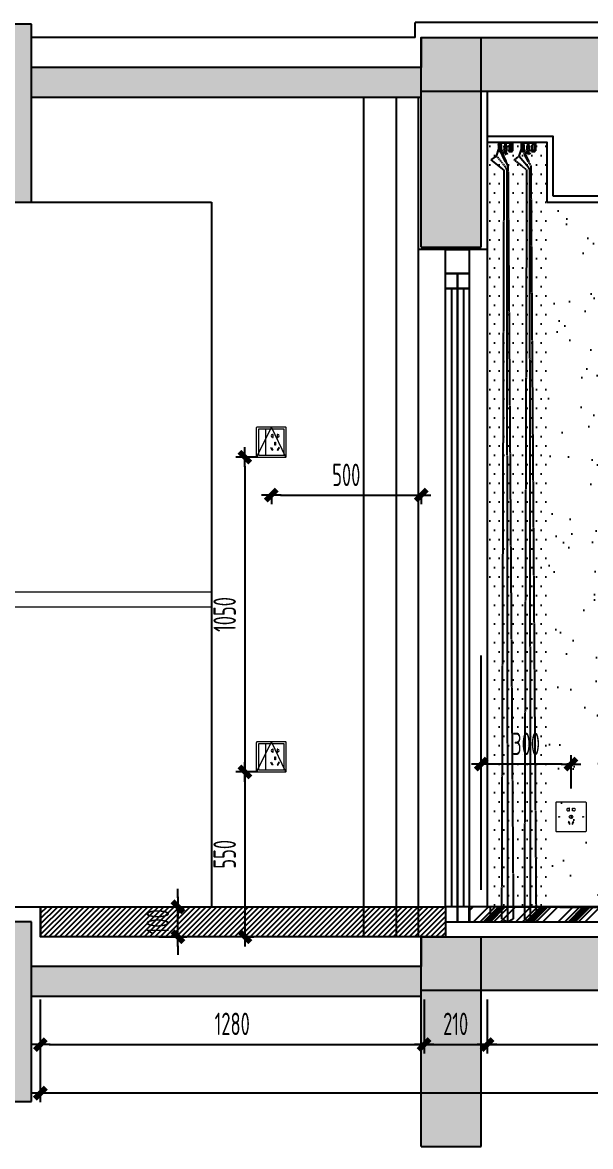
# Model space of a CAD drawing. Header units: inches. Extents: x 96003 to 270950, y -80202 to 65998.
# Drawn here: x 139385 to 141281, y 41926 to 45676 of the extents above; entities that cross this region are included whole.
import ezdxf

# ---------------------------------------------------------------- set-up
doc = ezdxf.new("R2010")
doc.units = ezdxf.units.IN
doc.header["$LTSCALE"] = 10
doc.header["$MEASUREMENT"] = 0
doc.linetypes.add('DASH', pattern=[0.35, 0.25, -0.1])
for name, color, linetype in [('01', 200, 'Continuous'), ('16', 12, 'Continuous'), ('DOOR', 60, 'Continuous'), ('EL-136', 136, 'Continuous'), ('EL-138', 138, 'Continuous'), ('FC-地面造型', 136, 'Continuous'), ('HAT【填充】', 250, 'Continuous'), ('SBEI', 1, 'Continuous')]:
    doc.layers.add(name, color=color, linetype=linetype)
doc.layers.add('F-2', color=145, linetype='Continuous', lineweight=0)
doc.layers.add('L-栏杆扶手', color=73, linetype='Continuous', lineweight=13)
doc.styles.add('CCD_DIM', font='archs.shx', dxfattribs={"width": 0.7})
doc.dimstyles.new('1.30', dxfattribs={"dimscale": 30, "dimtxt": 2.5, "dimasz": 1, "dimexe": 1, "dimexo": 1.5, "dimgap": 1, "dimtad": 1, "dimdec": 0, "dimrnd": 5, "dimdsep": 46, "dimtxsty": 'CCD_DIM', "dimblk": 'CCD_Dimension_Tick', "dimcen": 1, "dimclrd": 44, "dimclre": 44, "dimclrt": 2, "dimadec": 0, "dimazin": 2, "dimtfac": 1, "dimtdec": 0, "dimtix": 1, "dimtmove": 2, "dimatfit": 3, "dimldrblk": 'CCD_Dimension_Tick', "dimfxl": 5, "dimfxlon": 1, "dimtolj": 1, "dimarcsym": 0})

# ---------------------------------------------------------------- blocks, each defined once
blk = doc.blocks.new('TRT544')
at = {"layer": 'DOOR'}
for p, q in [((186046.3, -20631.3, 0), (186046.3, -21207.6, 0)), ((186086.3, -20631.3, 0), (186086.3, -21207.6, 0)), ((186046.3, -21188.3, 0), (186046.3, -22693.5)), ((186086.3, -21188.3, 0), (186086.3, -22693.5))]:
    blk.add_line(p, q, dxfattribs=at)
at = {"layer": 'DOOR', "elevation": 0}
for points in [[(186026.3, -20501.3), (186026.3, -20581.3), (186106.3, -20581.3), (186106.3, -20501.3)], [(186026.3, -20581.3), (186026.3, -20631.3), (186066.3, -20631.3), (186066.3, -20581.3)], [(186026.3, -20581.3), (186026.3, -20631.3), (186066.3, -20631.3), (186066.3, -20581.3)], [(186066.3, -20581.3), (186066.3, -20631.3), (186106.3, -20631.3), (186106.3, -20581.3)], [(186066.3, -20581.3), (186066.3, -20631.3), (186106.3, -20631.3), (186106.3, -20581.3)], [(186026.3, -22743.5), (186026.3, -22693.5), (186066.3, -22693.5), (186066.3, -22743.5)], [(186066.3, -22743.5), (186066.3, -22693.5), (186106.3, -22693.5), (186106.3, -22743.5)]]:
    blk.add_lwpolyline(points, close=True, dxfattribs=at)
at = {"layer": 'DOOR', "color": 8, "elevation": 0}
for points in [[(186026.3, -20631.3), (186026.3, -22693.5), (186066.3, -22693.5), (186066.3, -20631.3)], [(186066.3, -20631.3), (186066.3, -22693.5), (186106.3, -22693.5), (186106.3, -20631.3)]]:
    blk.add_lwpolyline(points, close=True, dxfattribs=at)
at = {"layer": 'FC-地面造型', "color": 20, "linetype": 'ByBlock'}
blk.add_line((185966.9, -20501.3, 0), (186196.9, -20501.3, 0), dxfattribs=at)
blk = doc.blocks.new('*U193')
at = {"linetype": 'DASH', "ltscale": 250}
for p, q in [((2847654.7, -579727.9, 0), (2847662.4, -579704, 0)), ((2847661.4, -579684.4), (2847661.4, -579689.3)), ((2847661.4, -579691.3), (2847661.4, -579703.4)), ((2847661.4, -579691.3), (2847661.4, -579703.4)), ((2847661.4, -579705.4), (2847661.4, -579710.4)), ((2847662.4, -579704, 0), (2847693.4, -579761.1, 0)), ((2847663.4, -579682.4), (2847706.8, -579682.4)), ((2847673.8, -579712.4), (2847663.4, -579712.4)), ((2847671.8, -579706.8), (2847671.8, -579691.8)), ((2847671.8, -579706.8), (2847671.8, -579691.8)), ((2847673.8, -579712.4), (2847673.8, -579708.2)), ((2847696.4, -579712.4), (2847696.4, -579708.2)), ((2847696.4, -579712.4), (2847706.8, -579712.4)), ((2847697.4, -579685.4), (2847697.4, -579687.4)), ((2847698.3, -579706.8), (2847698.3, -579691.8)), ((2847698.3, -579706.8), (2847698.3, -579691.8)), ((2847708.8, -579684.4), (2847708.8, -579689.3)), ((2847708.8, -579691.3), (2847708.8, -579703.4)), ((2847708.8, -579691.3), (2847708.8, -579703.4)), ((2847708.8, -579705.4), (2847708.8, -579710.4)), ((2847737.4, -579684.4), (2847737.4, -579689.3)), ((2847737.4, -579691.3), (2847737.4, -579703.4)), ((2847737.4, -579691.3), (2847737.4, -579703.4)), ((2847737.4, -579705.4), (2847737.4, -579710.4)), ((2847739.4, -579682.4), (2847782.8, -579682.4)), ((2847749.8, -579712.4), (2847739.4, -579712.4)), ((2847747.9, -579706.8), (2847747.9, -579691.8)), ((2847747.9, -579706.8), (2847747.9, -579691.8)), ((2847749.8, -579712.4), (2847749.8, -579708.2)), ((2847772.4, -579712.4), (2847772.4, -579708.2)), ((2847772.4, -579712.4), (2847782.8, -579712.4)), ((2847773.4, -579685.4), (2847773.4, -579687.4)), ((2847774.4, -579706.8), (2847774.4, -579691.8)), ((2847774.4, -579706.8), (2847774.4, -579691.8)), ((2847784.8, -579684.4), (2847784.8, -579689.3)), ((2847784.8, -579691.3), (2847784.8, -579703.4)), ((2847784.8, -579691.3), (2847784.8, -579703.4)), ((2847784.8, -579705.4), (2847784.8, -579710.4)), ((2847637.7, -579740.7, 0), (2847654.7, -579727.9, 0)), ((2847680.7, -579774.5, 0), (2847637.7, -579740.7, 0)), ((2847730.7, -579727.9, 0), (2847761.5, -579765.3, 0))]:
    blk.add_line(p, q, dxfattribs=at)
at = {"linetype": 'DASH'}
for p, q in [((2847673.2, -582273.1, 0), (2847680.7, -579774.5, 0)), ((2847693.4, -579761.1, 0), (2847711.3, -582273.1, 0)), ((2847765.1, -579773.3, 0), (2847768, -582273.1, 0))]:
    blk.add_line(p, q, dxfattribs=at)
at = {"linetype": 'DASH', "ltscale": 500}
for p, q in [((2847673.2, -582273.1, 0), (2847691.9, -582282.4, 0)), ((2847691.9, -582282.4, 0), (2847711.3, -582273.1, 0)), ((2847749.3, -582273.3, 0), (2847767.9, -582282.6, 0)), ((2847767.9, -582282.6, 0), (2847787.3, -582273.3, 0))]:
    blk.add_line(p, q, dxfattribs=at)
at = {"linetype": 'DASH', "ltscale": 250}
for points in [[(2847697.4, -579685.4), (2847672.8, -579685.4), (2847672.8, -579687.4, -0.289705), (2847670.6, -579685.4), (2847666.4, -579685.4, 0.414214), (2847664.4, -579687.4), (2847664.4, -579707.4, 0.414214), (2847666.4, -579709.4), (2847670.7, -579709.4)], [(2847673.8, -579708.2, 0.598888), (2847672.3, -579708.1), (2847671.5, -579709.4), (2847666.4, -579709.4, -0.414214), (2847664.4, -579707.4), (2847664.4, -579687.4, -0.414214), (2847666.4, -579685.4), (2847670.6, -579685.4)], [(2847665.8, -579691.8, -0.665901), (2847671.8, -579691.8)], [(2847696.4, -579708.2, -0.598888), (2847697.8, -579708.1), (2847698.7, -579709.4), (2847703.8, -579709.4, 0.414214), (2847705.8, -579707.4), (2847705.8, -579687.4, 0.414214), (2847703.8, -579685.4), (2847699.6, -579685.4)], [(2847704.3, -579691.8, 0.665901), (2847698.3, -579691.8)], [(2847773.4, -579685.4), (2847748.8, -579685.4), (2847748.8, -579687.4, -0.289705), (2847746.6, -579685.4), (2847742.4, -579685.4, 0.414214), (2847740.4, -579687.4), (2847740.4, -579707.4, 0.414214), (2847742.4, -579709.4), (2847746.7, -579709.4)], [(2847749.8, -579708.2, 0.598888), (2847748.4, -579708.1), (2847747.5, -579709.4), (2847742.4, -579709.4, -0.414214), (2847740.4, -579707.4), (2847740.4, -579687.4, -0.414214), (2847742.4, -579685.4), (2847746.6, -579685.4)], [(2847741.9, -579691.8, -0.665901), (2847747.9, -579691.8)], [(2847772.4, -579708.2, -0.598888), (2847773.9, -579708.1), (2847774.7, -579709.4), (2847779.8, -579709.4, 0.414214), (2847781.8, -579707.4), (2847781.8, -579687.4, 0.414214), (2847779.8, -579685.4), (2847775.6, -579685.4)], [(2847780.4, -579691.8, 0.665901), (2847774.4, -579691.8)]]:
    blk.add_lwpolyline(points, format="xyb", dxfattribs=at)
for points in [[(2847665.8, -579691.8), (2847665.8, -579706.8)], [(2847680.9, -579698.3), (2847680.9, -579708)], [(2847682.7, -579686.5), (2847682.7, -579699.7)], [(2847683.3, -579708.6), (2847683.3, -579712.3)], [(2847683.6, -579712.8), (2847683.9, -579712.8)], [(2847686.5, -579685.4), (2847683.7, -579685.4)], [(2847683.7, -579700.8), (2847686.5, -579700.8)], [(2847683.9, -579712.3), (2847683.9, -579720.6)], [(2847685.4, -579711), (2847684.7, -579711)], [(2847686.3, -579720.6), (2847686.3, -579711.9)], [(2847686.3, -579712.8), (2847686.6, -579712.8)], [(2847686.9, -579712.3), (2847686.9, -579708.6)], [(2847687.5, -579699.7), (2847687.5, -579686.5)], [(2847689.3, -579708), (2847689.3, -579708), (2847689.3, -579698.3)], [(2847704.3, -579691.8), (2847704.3, -579706.8)], [(2847741.9, -579691.8), (2847741.9, -579706.8)], [(2847756.9, -579698.3), (2847756.9, -579708)], [(2847758.7, -579686.5), (2847758.7, -579699.7)], [(2847759.3, -579708.6), (2847759.3, -579712.3)], [(2847759.6, -579712.8), (2847759.9, -579712.8)], [(2847762.5, -579685.4), (2847759.7, -579685.4)], [(2847759.7, -579700.8), (2847762.5, -579700.8)], [(2847759.9, -579712.3), (2847759.9, -579720.6)], [(2847761.5, -579711), (2847760.8, -579711)], [(2847762.3, -579720.6), (2847762.3, -579711.9)], [(2847762.3, -579712.8), (2847762.6, -579712.8)], [(2847762.9, -579712.3), (2847762.9, -579708.6)], [(2847763.5, -579699.7), (2847763.5, -579686.5)], [(2847765.3, -579708), (2847765.3, -579708), (2847765.3, -579698.3)], [(2847780.4, -579691.8), (2847780.4, -579706.8)], [(2847685.4, -579721.5), (2847684.7, -579721.5)], [(2847761.5, -579721.5), (2847760.8, -579721.5)]]:
    blk.add_lwpolyline(points, dxfattribs=at)
at = {"linetype": 'DASH', "ltscale": 250, "elevation": 0}
for points in [[(2847674.3, -579720.5, -0.594748), (2847689.3, -579717.3), (2847691.3, -579721.2), (2847689.5, -579722.1), (2847687.6, -579718.5, 0.711964), (2847675.9, -579723.4), (2847687.2, -579746), (2847685.4, -579746.8), (2847674.2, -579725.1, -0.13588)], [(2847750.3, -579720.5, -0.594748), (2847765.3, -579717.3), (2847767.3, -579721.2), (2847765.6, -579722.1), (2847763.7, -579718.5, 0.711964), (2847752, -579723.4), (2847763.3, -579746), (2847761.5, -579746.8), (2847750.2, -579725.1, -0.13588)]]:
    blk.add_lwpolyline(points, format="xyb", close=True, dxfattribs=at)
at = {"linetype": 'DASH', "elevation": 0}
blk.add_lwpolyline([(2847749.3, -582273.1), (2847756.8, -579774.5), (2847713.8, -579740.7), (2847730.7, -579727.9), (2847738.4, -579704), (2847769.5, -579761.1), (2847787.3, -582273.1)], dxfattribs=at)
blk.add_lwpolyline([(2847654.7, -579727.9), (2847685.4, -579765.3, -0.2087), (2847689.1, -579773.3), (2847692, -582282.3)], format="xyb", dxfattribs=at)
at = {"linetype": 'DASH', "ltscale": 250}
for centre, radius, start, end in [((2847663.4, -579684.4), 2, 90, 180), ((2847661.4, -579690.3), 0.999, 270, 90), ((2847661.4, -579704.4), 0.999, 270, 90), ((2847663.4, -579710.4), 2, 180, 270), ((2847668.8, -579705.6), 3.25, 202.6807, 337.3195), ((2847679.7, -579707.6), 0.757, 118.8586, 287.8987), ((2847681.3, -579710.6), 4.15, 95.3143, 117.5624), ((2847681.3, -579710.6), 2.65, 98.3391, 119.9384), ((2847682.6, -579694.8), 1.82, 88.7213, 165.1682), ((2847676.4, -579696.3), 4.89, 336.0033, 23.9967), ((2847685.1, -579696.9), 11.9, 249.2673, 290.7327), ((2847683.7, -579686.4), 0.996, 89.9947, 188.2586), ((2847683.7, -579699.8), 0.996, 171.7414, 270.0053), ((2847684.2, -579712.1), 0.921, 195.9269, 230.5269), ((2847685, -579712.1), 1.12, 102.4955, 189.3509), ((2847685.2, -579712.1), 1.12, 9.3509, 77.5045), ((2847686.5, -579686.4), 0.996, 351.7414, 90.0053), ((2847686.5, -579699.8), 0.996, 269.9947, 8.2586), ((2847686, -579712.1), 0.921, 309.4731, 344.0731), ((2847687.5, -579694.8), 1.82, 14.8318, 91.2787), ((2847687.5, -579694.8), 1.82, 14.8318, 91.2787), ((2847693.7, -579696.3), 4.89, 156.0033, 203.9967), ((2847688.9, -579710.6), 4.15, 62.4376, 84.6857), ((2847688.9, -579710.6), 2.65, 60.0616, 81.6609), ((2847690.4, -579707.6), 0.757, 252.1013, 61.1414), ((2847696.9, -579684.6), 2.77, 280.1532, 344.7794), ((2847701.3, -579705.6), 3.25, 202.6805, 337.3193), ((2847706.8, -579684.4), 2, 0, 90), ((2847706.8, -579710.4), 2, 270, 0), ((2847708.8, -579690.3), 0.999, 90, 270), ((2847708.8, -579704.4), 0.999, 90, 270), ((2847739.4, -579684.4), 2, 90, 180), ((2847737.4, -579690.3), 0.999, 270, 90), ((2847737.4, -579704.4), 0.999, 270, 90), ((2847739.4, -579710.4), 2, 180, 270), ((2847744.9, -579705.6), 3.25, 202.6807, 337.3195), ((2847755.8, -579707.6), 0.757, 118.8586, 287.8987), ((2847757.3, -579710.6), 4.15, 95.3143, 117.5624), ((2847757.3, -579710.6), 2.65, 98.3391, 119.9384), ((2847758.7, -579694.8), 1.82, 88.7213, 165.1682), ((2847752.5, -579696.3), 4.89, 336.0033, 23.9967), ((2847761.1, -579696.9), 11.9, 249.2673, 290.7327), ((2847759.7, -579686.4), 0.996, 89.9947, 188.2586), ((2847759.7, -579699.8), 0.996, 171.7414, 270.0053), ((2847760.2, -579712.1), 0.921, 195.9269, 230.5269), ((2847761, -579712.1), 1.12, 102.4955, 189.3509), ((2847761.2, -579712.1), 1.12, 9.3509, 77.5045), ((2847762.5, -579686.4), 0.996, 351.7414, 90.0053), ((2847762.5, -579699.8), 0.996, 269.9947, 8.2586), ((2847762, -579712.1), 0.921, 309.4731, 344.0731), ((2847763.6, -579694.8), 1.82, 14.8318, 91.2787), ((2847763.6, -579694.8), 1.82, 14.8318, 91.2787), ((2847769.8, -579696.3), 4.89, 156.0033, 203.9967), ((2847764.9, -579710.6), 4.15, 62.4376, 84.6857), ((2847764.9, -579710.6), 2.65, 60.0616, 81.6609), ((2847766.5, -579707.6), 0.757, 252.1013, 61.1414), ((2847772.9, -579684.6), 2.77, 280.1532, 344.7794), ((2847777.4, -579705.6), 3.25, 202.6805, 337.3193), ((2847782.8, -579684.4), 2, 0, 90), ((2847782.8, -579710.4), 2, 270, 0), ((2847784.8, -579690.3), 0.999, 90, 270), ((2847784.8, -579704.4), 0.999, 90, 270), ((2847685, -579720.4), 1.12, 170.6491, 257.5045), ((2847685.2, -579720.4), 1.12, 282.4955, 350.6491), ((2847761, -579720.4), 1.12, 170.6491, 257.5045), ((2847761.2, -579720.4), 1.12, 282.4955, 350.6491), ((2847754.1, -579773.5, 0), 11, 0.8505, 48.0042)]:
    blk.add_arc(centre, radius, start, end, dxfattribs=at)
blk = doc.blocks.new('A$C7C994854')
at = {"color": 0}
blk.add_lwpolyline([(0, 100), (95, 100, -0.414214), (97.5, 97.5), (97.5, 2.5, -0.414214), (95, 0), (0, 0, -0.414214), (-2.5, 2.5), (-2.5, 97.5, -0.414214)], format="xyb", close=True, dxfattribs=at)
for points in [[(40.1, 71.5), (40.1, 70), (42.1, 70), (42.1, 79), (40.1, 79), (40.1, 76.7)], [(54.9, 71.5), (54.9, 70), (52.9, 70), (52.9, 79), (54.9, 79), (54.9, 76.7)]]:
    blk.add_lwpolyline(points, dxfattribs=at)
for points in [[(46.5, 45.5), (48.5, 45.5), (48.5, 54.5), (46.5, 54.5)], [(42.6, 26), (44.4, 27), (39.9, 34.8), (38.1, 33.8)], [(50.6, 27), (52.4, 26), (56.9, 33.8), (55.1, 34.8)]]:
    blk.add_lwpolyline(points, close=True, dxfattribs=at)
for centre, radius in [((7.5, 50), 1.54), ((47.5, 50), 6), ((87.5, 50), 1.54)]:
    blk.add_circle(centre, radius, dxfattribs=at)
for centre, start, end in [((37.1, 74.1), 40.2111, 319.7889), ((57.9, 74.1), 220.2111, 139.7889)]:
    blk.add_arc(centre, 4, start, end, dxfattribs=at)
blk = doc.blocks.new('*U64')
at = {"xscale": -1}
blk.add_blockref('A$C7C994854', (40.4, -29.9), dxfattribs=at)
blk = doc.blocks.new('*U145')
at = {"color": 136, "ltscale": 0.15}
blk.add_line((10.9, -22.9), (10.9, 63.1), dxfattribs=at)
for points in [[(40.4, -29.9), (-54.6, -29.9, -0.414214), (-57.1, -27.4), (-57.1, 67.6, -0.414214), (-54.6, 70.1), (40.4, 70.1, -0.414214), (42.9, 67.6), (42.9, -27.4, -0.414214)], [(-28.8, 37.1, -1), (-28.8, 45.1), (-28.8, 46.1), (-26.1, 46.1), (-26.1, 36.1), (-28.8, 36.1)], [(-10.5, 37.1), (-10.5, 36.1), (-13.2, 36.1), (-13.2, 46.1), (-10.5, 46.1), (-10.5, 45.1, -1)]]:
    blk.add_lwpolyline(points, format="xyb", close=True, dxfattribs=at)
for points in [[(35.9, -22.9), (-50.1, -22.9), (-50.1, 63.1), (35.9, 63.1)], [(-34.2, 1.1), (-31.9, 2.5), (-26.9, -6.1), (-29.3, -7.5)], [(-18.3, 20.1), (-21, 20.1), (-21, 10.2), (-18.3, 10.2)], [(-5, 1.1), (-7.3, 2.5), (-12.3, -6.1), (-10, -7.5)]]:
    blk.add_lwpolyline(points, close=True, dxfattribs=at)
blk = doc.blocks.new('tr55')
at = {"layer": 'F-2', "linetype": 'ByBlock'}
blk.add_lwpolyline([(186613.3, -32505), (186661.9, -32405.3), (186711.2, -32504.6)], dxfattribs=at)
at = {"layer": 'F-2'}
blk.add_blockref('*U145', (186669.1, -32475.4), dxfattribs=at)
blk = doc.blocks.new('CCD_Dimension_Tick')
at = {"color": 0, "linetype": 'ByBlock'}
for p, q in [((-1.09, 0), (0, 0)), ((0, 0), (1.09, 0))]:
    blk.add_line(p, q, dxfattribs=at)
at = {"color": 0, "linetype": 'Continuous', "const_width": 0.608}
blk.add_lwpolyline([(-0.61, -0.61), (0.61, 0.61)], dxfattribs=at)
blk = doc.blocks.new('*D256')
at = {"layer": 'Defpoints', "color": 0, "linetype": 'ByBlock', "transparency": 16777216}
for p in [(139444.7, 42726.3), (140725.7, 42416.3), (140725.7, 42266.3)]:
    blk.add_point(p, dxfattribs=at)
at = {"layer": 'FC-地面造型', "color": 44, "linetype": 'ByBlock', "lineweight": -2, "transparency": 16777216}
for p, q in [((139444.7, 42416.3), (139444.7, 42236.3)), ((140725.7, 42371.3), (140725.7, 42236.3)), ((139474.7, 42266.3), (140695.7, 42266.3))]:
    blk.add_line(p, q, dxfattribs=at)
at = {"layer": 'FC-地面造型', "color": 44, "linetype": 'ByBlock', "lineweight": -2, "transparency": 16777216, "xscale": 30, "yscale": 30, "zscale": 30, "rotation": 180}
blk.add_blockref('CCD_Dimension_Tick', (139444.7, 42266.3), dxfattribs=at)
at = {"layer": 'FC-地面造型', "color": 44, "linetype": 'ByBlock', "lineweight": -2, "transparency": 16777216, "xscale": 30, "yscale": 30, "zscale": 30}
blk.add_blockref('CCD_Dimension_Tick', (140725.7, 42266.3), dxfattribs=at)
at = {"layer": 'FC-地面造型', "color": 2, "linetype": 'ByBlock', "transparency": 16777216, "insert": (140085.2, 42335.4), "char_height": 75, "attachment_point": 5, "style": 'CCD_DIM'}
blk.add_mtext('\\A1;1280', dxfattribs=at)
blk = doc.blocks.new('*D257')
at = {"layer": 'Defpoints', "color": 0, "linetype": 'ByBlock', "transparency": 16777216}
for p in [(140935.7, 42770.5, 0), (140725.7, 42716.3), (140935.7, 42266.3)]:
    blk.add_point(p, dxfattribs=at)
at = {"layer": 'FC-地面造型', "color": 44, "linetype": 'ByBlock', "lineweight": -2, "transparency": 16777216}
for p, q in [((140725.7, 42416.3), (140725.7, 42236.3)), ((140935.7, 42416.3), (140935.7, 42236.3)), ((140755.7, 42266.3), (140905.7, 42266.3))]:
    blk.add_line(p, q, dxfattribs=at)
at = {"layer": 'FC-地面造型', "color": 44, "linetype": 'ByBlock', "lineweight": -2, "transparency": 16777216, "xscale": 30, "yscale": 30, "zscale": 30, "rotation": 180}
blk.add_blockref('CCD_Dimension_Tick', (140725.7, 42266.3), dxfattribs=at)
at = {"layer": 'FC-地面造型', "color": 44, "linetype": 'ByBlock', "lineweight": -2, "transparency": 16777216, "xscale": 30, "yscale": 30, "zscale": 30}
blk.add_blockref('CCD_Dimension_Tick', (140935.7, 42266.3), dxfattribs=at)
at = {"layer": 'FC-地面造型', "color": 2, "linetype": 'ByBlock', "transparency": 16777216, "insert": (140830.7, 42335.4), "char_height": 75, "attachment_point": 5, "style": 'CCD_DIM'}
blk.add_mtext('\\A1;210', dxfattribs=at)
blk = doc.blocks.new('*D258')
at = {"layer": 'Defpoints', "color": 0, "linetype": 'ByBlock', "transparency": 16777216}
for p in [(140935.7, 42770.5, 0), (143935.7, 42676.1), (143935.7, 42266.3)]:
    blk.add_point(p, dxfattribs=at)
at = {"layer": 'FC-地面造型', "color": 44, "linetype": 'ByBlock', "lineweight": -2, "transparency": 16777216}
for p, q in [((140935.7, 42416.3), (140935.7, 42236.3)), ((143935.7, 42416.3), (143935.7, 42236.3)), ((140965.7, 42266.3), (143905.7, 42266.3))]:
    blk.add_line(p, q, dxfattribs=at)
at = {"layer": 'FC-地面造型', "color": 44, "linetype": 'ByBlock', "lineweight": -2, "transparency": 16777216, "xscale": 30, "yscale": 30, "zscale": 30, "rotation": 180}
blk.add_blockref('CCD_Dimension_Tick', (140935.7, 42266.3), dxfattribs=at)
at = {"layer": 'FC-地面造型', "color": 44, "linetype": 'ByBlock', "lineweight": -2, "transparency": 16777216, "xscale": 30, "yscale": 30, "zscale": 30}
blk.add_blockref('CCD_Dimension_Tick', (143935.7, 42266.3), dxfattribs=at)
at = {"layer": 'FC-地面造型', "color": 2, "linetype": 'ByBlock', "transparency": 16777216, "insert": (142435.7, 42333.8), "char_height": 75, "attachment_point": 5, "style": 'CCD_DIM'}
blk.add_mtext('\\A1;3000', dxfattribs=at)
blk = doc.blocks.new('*D262')
at = {"layer": 'Defpoints', "color": 0, "linetype": 'ByBlock', "transparency": 16777216}
for p in [(139444.7, 42416.3), (147645.7, 42416.3), (139444.7, 42104.1)]:
    blk.add_point(p, dxfattribs=at)
at = {"layer": 'FC-地面造型', "color": 44, "linetype": 'ByBlock', "lineweight": -2, "transparency": 16777216}
for p, q in [((139444.7, 42254.1), (139444.7, 42074.1)), ((147645.7, 42254.1), (147645.7, 42074.1)), ((147615.7, 42104.1), (139474.7, 42104.1))]:
    blk.add_line(p, q, dxfattribs=at)
at = {"layer": 'FC-地面造型', "color": 44, "linetype": 'ByBlock', "lineweight": -2, "transparency": 16777216, "xscale": 30, "yscale": 30, "zscale": 30, "rotation": 180}
blk.add_blockref('CCD_Dimension_Tick', (139444.7, 42104.1), dxfattribs=at)
at = {"layer": 'FC-地面造型', "color": 44, "linetype": 'ByBlock', "lineweight": -2, "transparency": 16777216, "xscale": 30, "yscale": 30, "zscale": 30}
blk.add_blockref('CCD_Dimension_Tick', (147645.7, 42104.1), dxfattribs=at)
at = {"layer": 'FC-地面造型', "color": 2, "linetype": 'ByBlock', "transparency": 16777216, "insert": (143545.2, 42173.2), "char_height": 75, "attachment_point": 5, "style": 'CCD_DIM'}
blk.add_mtext('\\A1;8200', dxfattribs=at)
blk = doc.blocks.new('*D400')
at = {"layer": 'Defpoints', "color": 0, "linetype": 'ByBlock', "transparency": 16777216}
for p in [(140215.7, 44149.2), (140715.7, 44154.3), (140715.7, 44099.5)]:
    blk.add_point(p, dxfattribs=at)
at = {"layer": 'FC-地面造型', "color": 44, "lineweight": -2, "transparency": 16777216}
for p, q in [((140215.7, 44104.2), (140215.7, 44069.5)), ((140245.7, 44099.5), (140685.7, 44099.5)), ((140715.7, 44109.3), (140715.7, 44069.5))]:
    blk.add_line(p, q, dxfattribs=at)
at = {"layer": 'FC-地面造型', "color": 44, "linetype": 'ByBlock', "lineweight": -2, "transparency": 16777216, "xscale": 30, "yscale": 30, "zscale": 30, "rotation": 180}
blk.add_blockref('CCD_Dimension_Tick', (140215.7, 44099.5), dxfattribs=at)
at = {"layer": 'FC-地面造型', "color": 44, "linetype": 'ByBlock', "lineweight": -2, "transparency": 16777216, "xscale": 30, "yscale": 30, "zscale": 30}
blk.add_blockref('CCD_Dimension_Tick', (140715.7, 44099.5), dxfattribs=at)
at = {"layer": 'FC-地面造型', "color": 2, "linetype": 'ByBlock', "transparency": 16777216, "insert": (140465.7, 44167), "char_height": 75, "attachment_point": 5, "style": 'CCD_DIM'}
blk.add_mtext('\\A1;500', dxfattribs=at)
blk = doc.blocks.new('*D401')
at = {"layer": 'Defpoints', "color": 0, "linetype": 'ByBlock', "transparency": 16777216}
for p in [(140215.7, 43176.1, 0), (140110.1, 42626.1), (140127.4, 42626.1)]:
    blk.add_point(p, dxfattribs=at)
at = {"layer": 'FC-地面造型', "color": 44, "lineweight": -2, "transparency": 16777216}
for p, q in [((140170.7, 43176.1), (140097.4, 43176.1)), ((140127.4, 43146.1), (140127.4, 42656.1)), ((140127.4, 42626.1), (140157.4, 42626.1))]:
    blk.add_line(p, q, dxfattribs=at)
at = {"layer": 'FC-地面造型', "color": 44, "linetype": 'ByBlock', "lineweight": -2, "transparency": 16777216, "xscale": 30, "yscale": 30, "zscale": 30}
for p, rotation in [((140127.4, 43176.1), 90), ((140127.4, 42626.1), 270)]:
    blk.add_blockref('CCD_Dimension_Tick', p, dxfattribs=dict(at, rotation=rotation))
at = {"layer": 'FC-地面造型', "color": 2, "linetype": 'ByBlock', "transparency": 16777216, "insert": (140059.9, 42901.1), "char_height": 75, "attachment_point": 5, "rotation": 90, "style": 'CCD_DIM'}
blk.add_mtext('\\A1;550', dxfattribs=at)
blk = doc.blocks.new('*D701')
at = {"layer": 'Defpoints', "color": 0, "linetype": 'ByBlock', "transparency": 16777216}
for p in [(141215.7, 42976.1), (141467.9, 42976.1), (141215.7, 42676.1)]:
    blk.add_point(p, dxfattribs=at)
at = {"layer": 'FC-地面造型', "color": 44, "lineweight": -2, "transparency": 16777216}
for p, q in [((141317.9, 42976.1), (141497.9, 42976.1)), ((141467.9, 42706.1), (141467.9, 42946.1)), ((141317.9, 42676.1), (141497.9, 42676.1))]:
    blk.add_line(p, q, dxfattribs=at)
at = {"layer": 'FC-地面造型', "color": 44, "linetype": 'ByBlock', "lineweight": -2, "transparency": 16777216, "xscale": 30, "yscale": 30, "zscale": 30}
for p, rotation in [((141467.9, 42976.1), 90), ((141467.9, 42676.1), 270)]:
    blk.add_blockref('CCD_Dimension_Tick', p, dxfattribs=dict(at, rotation=rotation))
at = {"layer": 'FC-地面造型', "color": 2, "linetype": 'ByBlock', "transparency": 16777216, "insert": (141400.4, 42826.1), "char_height": 75, "attachment_point": 5, "rotation": 90, "style": 'CCD_DIM'}
blk.add_mtext('\\A1;300', dxfattribs=at)
blk = doc.blocks.new('*D702')
at = {"layer": 'Defpoints', "color": 0, "linetype": 'ByBlock', "transparency": 16777216}
for p in [(140915.7, 43202.1), (140915.7, 43076.1), (141215.7, 43076.1)]:
    blk.add_point(p, dxfattribs=at)
at = {"layer": 'FC-地面造型', "color": 44, "lineweight": -2, "transparency": 16777216}
for p, q in [((140915.7, 43121.1), (140915.7, 43232.1)), ((141185.7, 43202.1), (140945.7, 43202.1)), ((141215.7, 43121.1), (141215.7, 43232.1))]:
    blk.add_line(p, q, dxfattribs=at)
at = {"layer": 'FC-地面造型', "color": 44, "linetype": 'ByBlock', "lineweight": -2, "transparency": 16777216, "xscale": 30, "yscale": 30, "zscale": 30, "rotation": 180}
blk.add_blockref('CCD_Dimension_Tick', (140915.7, 43202.1), dxfattribs=at)
at = {"layer": 'FC-地面造型', "color": 44, "linetype": 'ByBlock', "lineweight": -2, "transparency": 16777216, "xscale": 30, "yscale": 30, "zscale": 30}
blk.add_blockref('CCD_Dimension_Tick', (141215.7, 43202.1), dxfattribs=at)
at = {"layer": 'FC-地面造型', "color": 2, "linetype": 'ByBlock', "transparency": 16777216, "insert": (141065.7, 43269.6), "char_height": 75, "attachment_point": 5, "style": 'CCD_DIM'}
blk.add_mtext('\\A1;300', dxfattribs=at)
blk = doc.blocks.new('*D728')
at = {"layer": 'Defpoints', "color": 0, "linetype": 'ByBlock', "transparency": 16777216}
for p in [(139795.5, 42726.2, 0), (139904, 42726.2), (139795.5, 42626.1)]:
    blk.add_point(p, dxfattribs=at)
at = {"layer": 'FC-地面造型', "color": 44, "linetype": 'ByBlock', "lineweight": -2, "transparency": 16777216}
for p, q in [((139904, 42756.2), (139904, 42786.2)), ((139840.5, 42726.2), (139934, 42726.2)), ((139904, 42626.1), (139904, 42726.2)), ((139840.5, 42626.1), (139934, 42626.1)), ((139904, 42596.1), (139904, 42566.1))]:
    blk.add_line(p, q, dxfattribs=at)
at = {"layer": 'FC-地面造型', "color": 44, "linetype": 'ByBlock', "lineweight": -2, "transparency": 16777216, "xscale": 30, "yscale": 30, "zscale": 30}
for p, rotation in [((139904, 42726.2), 270), ((139904, 42626.1), 90)]:
    blk.add_blockref('CCD_Dimension_Tick', p, dxfattribs=dict(at, rotation=rotation))
at = {"layer": 'FC-地面造型', "color": 2, "linetype": 'ByBlock', "transparency": 16777216, "insert": (139836.5, 42676.1), "char_height": 75, "attachment_point": 5, "rotation": 90, "style": 'CCD_DIM'}
blk.add_mtext('\\A1;100', dxfattribs=at)
blk = doc.blocks.new('*D762')
at = {"layer": 'Defpoints', "color": 0, "linetype": 'ByBlock', "transparency": 16777216}
for p in [(140215.7, 44226.1, 0), (140127.4, 43176.1), (140215.7, 43176.1, 0)]:
    blk.add_point(p, dxfattribs=at)
at = {"layer": 'FC-地面造型', "color": 44, "lineweight": -2, "transparency": 16777216}
for p, q in [((140170.7, 44226.1), (140097.4, 44226.1)), ((140127.4, 44196.1), (140127.4, 43206.1)), ((140170.7, 43176.1), (140097.4, 43176.1))]:
    blk.add_line(p, q, dxfattribs=at)
at = {"layer": 'FC-地面造型', "color": 44, "linetype": 'ByBlock', "lineweight": -2, "transparency": 16777216, "xscale": 30, "yscale": 30, "zscale": 30}
for p, rotation in [((140127.4, 44226.1), 90), ((140127.4, 43176.1), 270)]:
    blk.add_blockref('CCD_Dimension_Tick', p, dxfattribs=dict(at, rotation=rotation))
at = {"layer": 'FC-地面造型', "color": 2, "linetype": 'ByBlock', "transparency": 16777216, "insert": (140059.9, 43701.1), "char_height": 75, "attachment_point": 5, "rotation": 90, "style": 'CCD_DIM'}
blk.add_mtext('\\A1;1050', dxfattribs=at)

msp = doc.modelspace()

# ---------------------------------------------------------------- hatches: boundary and pattern name
h = msp.add_hatch(color=250)
h.dxf.hatch_style = 1
h.paths.add_polyline_path([(140715.7, 45446.3), (140715.7, 45626.3), (148032.3, 45626.3), (148032.3, 45446.3)])
h = msp.add_hatch(color=250)
h.dxf.hatch_style = 1
h.paths.add_polyline_path([(140715.7, 42446.3), (140715.7, 42626.3), (148032.3, 42627.9), (148032.3, 42446.3)])
at = {"layer": 'FC-地面造型', "linetype": 'ByBlock'}
for points in [[(139215.7, 45076.3), (139415.7, 45076.3), (139415.7, 45670.3), (139215.7, 45670.3)], [(139415.7, 45526.3), (139415.7, 45426.3), (140715.7, 45426.3), (140715.7, 45526.3)], [(140915.7, 45446.3), (140715.7, 45446.3), (140715.7, 44926.3), (140915.7, 44926.3)], [(139215.7, 42076.3), (139415.7, 42076.3), (139415.7, 42676.3), (139215.7, 42676.3)], [(140715.7, 42426.3), (140715.7, 42526.3), (139415.7, 42526.3), (139415.7, 42426.3)], [(140715.7, 41926.3), (140915.7, 41926.3), (140915.7, 42446.3), (140715.7, 42446.3)]]:
    msp.add_hatch(color=250, dxfattribs=at).paths.add_polyline_path(points)
h = msp.add_hatch(dxfattribs=at)
h.set_pattern_fill('AR-SAND', color=250, scale=100)
h.set_pattern_definition([(37.5, (-10673.94, 3777.11), (-6.29934, 192.68238), [0, -152, 0, -170, 0, -162.5]), (7.5, (-10673.94, 3777.1), (176.97767, 282.2146), [0, -82, 0, -137, 0, -52.5]), (327.5, (-10796.94, 3777.11), (311.41419, 0.5659), [0, -50, 0, -180, 0, -235]), (317.5, (-10796.94, 3777.1), (300.61266, 87.76756), [0, -25, 0, -118, 0, -135])])
h.paths.add_polyline_path([(141135.7, 45076.1), (141135.7, 42726.1), (144037.2, 42726.1), (144037.2, 45076.1)])
h = msp.add_hatch(dxfattribs=at)
h.set_pattern_fill('ANSI31,_O', color=250, scale=100)
h.set_pattern_definition([(45, (-11215.338, 7177.846), (-8.8388348, 8.8388348), [])])
h.paths.add_polyline_path([(140796.4, 42626.1), (139445.7, 42626.1), (139445.7, 42726.2), (140796.4, 42726.2)])
h = msp.add_hatch(dxfattribs=at)
h.set_pattern_fill('CYL', color=250, scale=100, angle=90, pattern_type=2)
h.set_pattern_definition([(225, (222510.78, 542997.56), (70.710678, -70.710678), []), (225, (222512.19, 542996.15), (70.710678, -70.710678), []), (225, (222515.02, 542993.32), (70.710678, -70.710678), []), (225, (222520.68, 542987.66), (70.710678, -70.710678), []), (225, (222531.99, 542976.35), (70.710678, -70.710678), []), (225, (222557.45, 542950.89), (70.710678, -70.710678), []), (225, (222568.76, 542939.58), (70.710678, -70.710678), []), (225, (222574.42, 542933.92), (70.710678, -70.710678), []), (225, (222577.25, 542931.09), (70.710678, -70.710678), []), (225, (222578.66, 542929.68), (70.710678, -70.710678), [])])
h.paths.add_polyline_path([(140876.4, 42676.1), (144037.2, 42676.1), (144037.2, 42726.1), (140876.4, 42726.1)])
at = {"layer": 'HAT【填充】'}
h = msp.add_hatch(dxfattribs=at)
h.set_pattern_fill('一系列点', color=256, scale=500, style=0, pattern_type=2)
h.set_pattern_definition([(0, (-17789.896, 6295.186), (15.625, 31.25), [0, -31.25])])
h.paths.add_polyline_path([(140935.7, 45276.1), (140950.7, 42726.1), (141135.7, 42726.1), (141135.7, 45276.1)])

# ---------------------------------------------------------------- linework, layer by layer
at = {"color": 5}
for p, q in [((148032.3, 45676.1), (140695.7, 45676.1)), ((140695.7, 45626.1), (140695.7, 45676.1)), ((140695.7, 45626.1), (139415.7, 45626.1)), ((148032.3, 42676.1), (140796.4, 42726.2, 0))]:
    msp.add_line(p, q, dxfattribs=at)
msp.add_lwpolyline([(139315.9, 42676.3), (139315.9, 42726.3), (139445.7, 42726.3), (139445.7, 42626.1)], dxfattribs=at)
at = {"color": 5, "elevation": 0}
msp.add_lwpolyline([(140796.4, 42726.2), (140796.4, 42626.3), (139445.7, 42626.3)], dxfattribs=at)
at = {"layer": '01'}
for p, q in [((139415.7, 45670.3, 0), (139215.7, 45670.3, 0)), ((139415.7, 45076.3), (139415.7, 45670.3, 0)), ((140715.7, 44926.3), (140715.7, 45626.3)), ((140915.7, 44926.3), (140915.7, 45626.3)), ((139215.7, 45076.3), (139415.7, 45076.3)), ((140715.7, 44926.3), (140915.7, 44926.3)), ((139415.7, 42676.3), (139215.7, 42676.3)), ((139415.7, 42076.3), (139415.7, 42676.3)), ((140715.7, 41926.3), (140715.7, 42626.3)), ((140915.7, 41926.3), (140915.7, 42626.3)), ((139215.7, 42076.3), (139415.7, 42076.3)), ((140715.7, 41926.3), (140915.7, 41926.3))]:
    msp.add_line(p, q, dxfattribs=at)
for points in [[(140715.7, 45626.3), (140715.7, 45526.3), (139415.7, 45526.3)], [(148032.3, 45446.3), (140715.7, 45446.3), (140715.7, 45626.3), (148032.3, 45626.3)], [(148032.3, 45446.3), (140715.7, 45446.3), (140715.7, 45626.3), (148032.3, 45626.3)], [(140715.7, 45426.3), (139415.7, 45426.3)], [(140715.7, 42626.3), (140715.7, 42526.3), (139415.7, 42526.3)], [(148032.3, 42446.3), (140715.7, 42446.3), (140715.7, 42626.3), (148032.3, 42626.3)], [(148032.3, 42446.3), (140715.7, 42446.3), (140715.7, 42626.3), (148032.3, 42626.3)], [(140715.7, 42426.3), (139415.7, 42426.3)]]:
    msp.add_lwpolyline(points, dxfattribs=at)
at = {"layer": 'EL-136', "color": 30}
for p, q in [((139415.7, 45076.3), (140015.7, 45076.3)), ((140015.7, 45076.3), (140015.7, 42726.2))]:
    msp.add_line(p, q, dxfattribs=at)
at = {"layer": 'EL-138', "linetype": 'DASH'}
msp.add_line((140915.7, 42782.9), (140915.7, 43564.8), dxfattribs=at)
at = {"layer": 'FC-地面造型', "linetype": 'DASH'}
for p, q in [((140522.7, 45426.3), (140522.7, 42626.3)), ((140632.7, 45426.3), (140632.7, 42626.3))]:
    msp.add_line(p, q, dxfattribs=at)
at = {"layer": 'FC-地面造型', "color": 20, "linetype": 'ByBlock'}
for p, q in [((140705.7, 45426.3), (140705.7, 44918.3)), ((140935.7, 45446.3), (140935.7, 42726.1, 0))]:
    msp.add_line(p, q, dxfattribs=at)
at = {"layer": 'FC-地面造型', "linetype": 'ByBlock'}
msp.add_line((140705.7, 44918.3, 0), (140705.7, 42626.3, 0), dxfattribs=at)
at = {"layer": 'FC-地面造型', "color": 30, "linetype": 'ByBlock'}
msp.add_line((141135.7, 42726.1), (140876.4, 42726.1, 0), dxfattribs=at)
at = {"layer": 'FC-地面造型', "color": 30, "linetype": 'ByBlock', "elevation": 0}
for points in [[(140796.4, 42626.1), (139445.7, 42626.1), (139445.7, 42726.2), (140796.4, 42726.2)], [(140876.4, 42676.1), (144037.2, 42676.1), (144037.2, 42726.1), (140876.4, 42726.1)]]:
    msp.add_lwpolyline(points, close=True, dxfattribs=at)
msp.add_lwpolyline([(140935.7, 42726.1), (140945.7, 42726.1), (140945.7, 42676.1)], dxfattribs=at)
at = {"layer": 'L-栏杆扶手'}
for p, q in [((139315.9, 43776.3), (140015.7, 43776.3)), ((139315.9, 43726.3), (140015.7, 43726.3))]:
    msp.add_line(p, q, dxfattribs=at)
at = {"layer": 'SBEI', "color": 3}
msp.add_line((141355.7, 45096.1), (141155.7, 45096.1), dxfattribs=at)
for points in [[(141135.7, 45076.1), (141375.7, 45076.1), (141375.7, 45076.1), (141385.7, 45076.1), (141385.7, 45076.1), (141425.7, 45076.1), (141425.7, 45086.1), (141435.7, 45086.1), (141435.7, 45136.1), (141415.7, 45136.1), (141415.7, 45096.1), (141355.7, 45096.1), (141355.7, 45446.3)], [(141155.7, 45096.1), (141155.7, 45296.1), (140935.7, 45296.1)], [(141135.7, 45076.1), (141135.7, 45276.1), (140935.7, 45276.1)]]:
    msp.add_lwpolyline(points, dxfattribs=at)
at = {"layer": 'SBEI', "color": 136}
msp.add_lwpolyline([(141135.7, 45096.1), (141135.7, 45096.1), (141135.7, 45276.1)], dxfattribs=at)

# ---------------------------------------------------------------- block references
at = {"layer": '16', "color": 138}
msp.add_blockref('*U193', (-2706688.2, 624958.4), dxfattribs=at)
at = {"layer": 'F-2', "xscale": -1}
msp.add_blockref('*U64', (141208.6, 43006), dxfattribs=at)
at = {"layer": 'FC-地面造型', "linetype": 'ByBlock', "xscale": -1}
for name, p in [('TRT544', (326902.6, 65419.6)), ('tr55', (326877.6, 76731.4, 0)), ('tr55', (326877.6, 75681.4, 0))]:
    msp.add_blockref(name, p, dxfattribs=at)

# ---------------------------------------------------------------- dimensions: what is measured, and where the dimension line sits
at = {"layer": 'FC-地面造型', "color": 138, "linetype": 'ByBlock'}
for base, p1, p2, picture, middle in [((140127.4, 43176.1), (140215.7, 44226.1, 0), (140215.7, 43176.1, 0), '*D762', (140059.9, 43701.1)), ((140127.4, 42626.1), (140215.7, 43176.1, 0), (140110.1, 42626.1), '*D401', (140059.9, 42901.1)), ((141467.9, 42976.1), (141215.7, 42676.1), (141215.7, 42976.1), '*D701', (141400.4, 42826.1)), ((139904, 42726.2), (139795.5, 42626.1), (139795.5, 42726.2, 0), '*D728', (139836.5, 42676.1))]:
    dim = msp.add_linear_dim(base=base, p1=p1, p2=p2, angle=90, dimstyle='1.30', dxfattribs=at)
    dim.commit()
    dim.dimension.update_dxf_attribs({"geometry": picture, "text_midpoint": middle})
for base, p1, p2, picture, middle in [((140715.7, 44099.5), (140215.7, 44149.2), (140715.7, 44154.3), '*D400', (140465.7, 44167)), ((140915.7, 43202.1), (141215.7, 43076.1), (140915.7, 43076.1), '*D702', (141065.7, 43269.6)), ((140935.7, 42266.3), (140725.7, 42716.3), (140935.7, 42770.5, 0), '*D257', (140830.7, 42335.4)), ((143935.7, 42266.3), (140935.7, 42770.5, 0), (143935.7, 42676.1), '*D258', (142435.7, 42333.8)), ((140725.7, 42266.3), (139444.7, 42726.3), (140725.7, 42416.3), '*D256', (140085.2, 42335.4)), ((139444.7, 42104.1), (147645.7, 42416.3), (139444.7, 42416.3), '*D262', (143545.2, 42173.2))]:
    dim = msp.add_linear_dim(base=base, p1=p1, p2=p2, dimstyle='1.30', dxfattribs=at)
    dim.commit()
    dim.dimension.update_dxf_attribs({"geometry": picture, "text_midpoint": middle})

doc.saveas('drawing.dxf')
